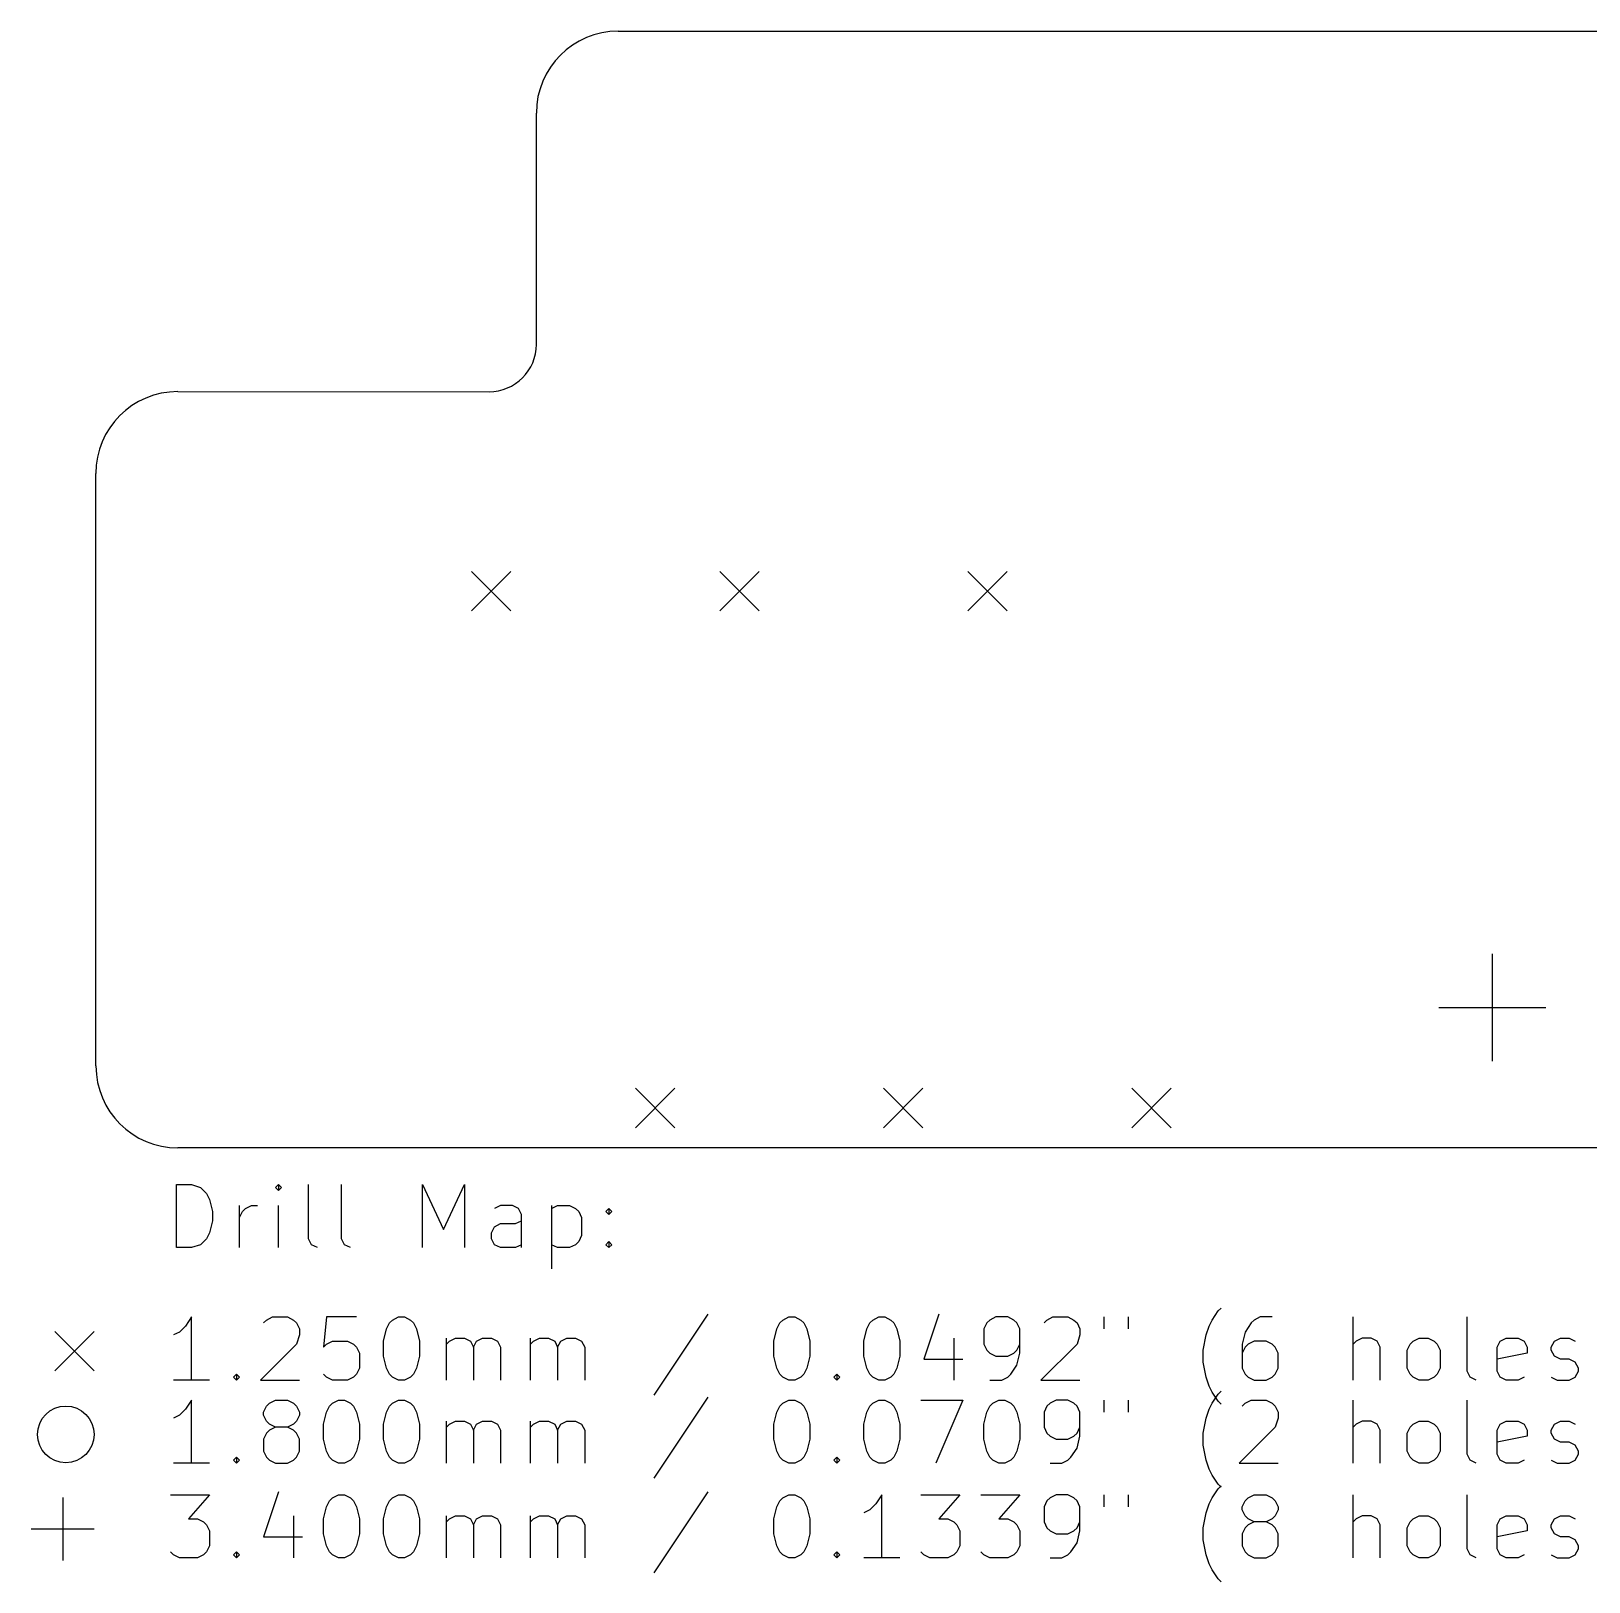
# Model space of a CAD drawing. Extents: x 2.36 to 6.39, y -5.5 to -1.85.
# Drawn here: x 2.36 to 4.305, y -5.503 to -3.566 of the extents above; entities that cross this region are included whole.
import ezdxf

# ---------------------------------------------------------------- set-up
doc = ezdxf.new("R2010")
doc.units = 0
doc.header["$MEASUREMENT"] = 0
doc.layers.add('BLACK', color=7, linetype='CONTINUOUS')

msp = doc.modelspace()

# ---------------------------------------------------------------- linework, layer by layer
at = {"layer": 'BLACK', "linetype": 'CONTINUOUS'}
for p, q in [((3.0933, -3.5657), (5.8217, -3.5657)), ((2.991, -3.957), (2.9909, -3.6681)), ((2.543, -4.016), (2.9319, -4.0161)), ((2.4409, -4.8583), (2.4406, -4.1184)), ((2.9099, -4.2405), (2.9591, -4.2897)), ((2.9591, -4.2405), (2.9099, -4.2897)), ((3.2199, -4.2405), (3.2691, -4.2897)), ((3.2691, -4.2405), (3.2199, -4.2897)), ((3.5299, -4.2405), (3.5791, -4.2897)), ((3.5791, -4.2405), (3.5299, -4.2897)), ((4.1849, -4.7182), (4.1849, -4.8521)), ((4.118, -4.7852), (4.2518, -4.7852)), ((3.1146, -4.8862), (3.1638, -4.9354)), ((3.1638, -4.8862), (3.1146, -4.9354)), ((3.4246, -4.8862), (3.4738, -4.9354)), ((3.4738, -4.8862), (3.4246, -4.9354)), ((3.7346, -4.8862), (3.7838, -4.9354)), ((3.7838, -4.8862), (3.7346, -4.9354)), ((6.2913, -4.9606), (2.5433, -4.9606)), ((2.5413, -5.0852), (2.5413, -5.0065)), ((2.5413, -5.0065), (2.5601, -5.0065)), ((2.5601, -5.0065), (2.5713, -5.0102)), ((2.5713, -5.0102), (2.5788, -5.0177)), ((2.5788, -5.0177), (2.5826, -5.0252)), ((2.6688, -5.0065), (2.6651, -5.0102)), ((2.6651, -5.0102), (2.6688, -5.014)), ((2.6726, -5.0102), (2.6688, -5.0065)), ((2.6688, -5.0065), (2.6688, -5.014)), ((2.6688, -5.014), (2.6726, -5.0102)), ((2.7063, -5.074), (2.7063, -5.0065)), ((2.7476, -5.074), (2.7476, -5.0065)), ((2.8488, -5.0852), (2.8488, -5.0065)), ((2.8488, -5.0065), (2.875, -5.0627)), ((2.875, -5.0627), (2.9013, -5.0065)), ((2.9013, -5.0065), (2.9013, -5.0852)), ((2.5826, -5.0252), (2.5863, -5.0402)), ((2.6201, -5.0852), (2.6201, -5.0327)), ((2.6238, -5.0402), (2.6276, -5.0365)), ((2.6276, -5.0365), (2.6351, -5.0327)), ((2.6351, -5.0327), (2.6426, -5.0327)), ((2.6688, -5.0852), (2.6688, -5.0327)), ((2.9463, -5.0327), (2.9388, -5.0365)), ((2.9613, -5.0327), (2.9463, -5.0327)), ((2.9688, -5.0365), (2.9613, -5.0327)), ((2.9725, -5.044), (2.9688, -5.0365)), ((3.01, -5.0327), (3.01, -5.1115)), ((3.01, -5.0365), (3.0175, -5.0327)), ((3.0175, -5.0327), (3.0325, -5.0327)), ((3.0325, -5.0327), (3.04, -5.0365)), ((3.04, -5.0365), (3.0438, -5.0402)), ((3.0775, -5.0402), (3.0813, -5.0365)), ((3.0813, -5.0365), (3.085, -5.0402)), ((3.0813, -5.0365), (3.0813, -5.044)), ((2.5863, -5.0515), (2.5826, -5.0665)), ((2.5863, -5.0402), (2.5863, -5.0515)), ((2.6201, -5.0477), (2.6238, -5.0402)), ((2.9388, -5.059), (2.9463, -5.0552)), ((2.9463, -5.0552), (2.965, -5.0552)), ((2.965, -5.0552), (2.9725, -5.0515)), ((2.9725, -5.0852), (2.9725, -5.044)), ((3.0438, -5.0402), (3.0475, -5.0477)), ((3.0475, -5.0477), (3.0475, -5.0702)), ((3.0813, -5.044), (3.0775, -5.0402)), ((3.085, -5.0402), (3.0813, -5.044)), ((2.5788, -5.074), (2.5713, -5.0815)), ((2.5826, -5.0665), (2.5788, -5.074)), ((2.7101, -5.0815), (2.7063, -5.074)), ((2.7513, -5.0815), (2.7476, -5.074)), ((2.935, -5.0665), (2.9388, -5.059)), ((2.935, -5.074), (2.935, -5.0665)), ((2.9388, -5.0815), (2.935, -5.074)), ((3.0438, -5.0777), (3.04, -5.0815)), ((3.0475, -5.0702), (3.0438, -5.0777)), ((3.0775, -5.0815), (3.0813, -5.0777)), ((3.0813, -5.0777), (3.085, -5.0815)), ((3.0813, -5.0777), (3.0813, -5.0852)), ((2.5601, -5.0852), (2.5413, -5.0852)), ((2.5713, -5.0815), (2.5601, -5.0852)), ((2.7176, -5.0852), (2.7101, -5.0815)), ((2.7588, -5.0852), (2.7513, -5.0815)), ((2.9463, -5.0852), (2.9388, -5.0815)), ((2.965, -5.0852), (2.9463, -5.0852)), ((2.9725, -5.0815), (2.965, -5.0852)), ((3.0175, -5.0852), (3.01, -5.0815)), ((3.0325, -5.0852), (3.0175, -5.0852)), ((3.04, -5.0815), (3.0325, -5.0852)), ((3.0813, -5.0852), (3.0775, -5.0815)), ((3.085, -5.0815), (3.0813, -5.0852)), ((2.5601, -5.1718), (2.5526, -5.1831)), ((2.5601, -5.2506), (2.5601, -5.1718)), ((2.6538, -5.1756), (2.6613, -5.1718)), ((2.6613, -5.1718), (2.6801, -5.1718)), ((2.6801, -5.1718), (2.6876, -5.1756)), ((2.7288, -5.1718), (2.7251, -5.2093)), ((2.7663, -5.1718), (2.7288, -5.1718)), ((2.8113, -5.1756), (2.8188, -5.1718)), ((2.8188, -5.1718), (2.8263, -5.1718)), ((2.8263, -5.1718), (2.8338, -5.1756)), ((3.205, -5.1681), (3.1375, -5.2693)), ((3.2987, -5.1756), (3.3062, -5.1718)), ((3.3062, -5.1718), (3.3137, -5.1718)), ((3.3137, -5.1718), (3.3212, -5.1756)), ((3.4112, -5.1756), (3.4187, -5.1718)), ((3.4187, -5.1718), (3.4262, -5.1718)), ((3.4262, -5.1718), (3.4337, -5.1756)), ((3.4937, -5.1681), (3.475, -5.2243)), ((3.565, -5.1718), (3.5575, -5.1756)), ((3.58, -5.1718), (3.565, -5.1718)), ((3.5875, -5.1756), (3.58, -5.1718)), ((3.6287, -5.1756), (3.6362, -5.1718)), ((3.6362, -5.1718), (3.6549, -5.1718)), ((3.6549, -5.1718), (3.6624, -5.1756)), ((3.6999, -5.1718), (3.6999, -5.1868)), ((3.7299, -5.1718), (3.7299, -5.1868)), ((3.8349, -5.1756), (3.8424, -5.1643)), ((3.8424, -5.1643), (3.8462, -5.1606)), ((3.8949, -5.1718), (3.8874, -5.1756)), ((3.9099, -5.1718), (3.8949, -5.1718)), ((4.0112, -5.2506), (4.0112, -5.1718)), ((4.1536, -5.2393), (4.1536, -5.1718)), ((2.3895, -5.19), (2.4387, -5.2392)), ((2.4387, -5.19), (2.3895, -5.2392)), ((2.5451, -5.1906), (2.5376, -5.1943)), ((2.5526, -5.1831), (2.5451, -5.1906)), ((2.6501, -5.1793), (2.6538, -5.1756)), ((2.6876, -5.1756), (2.6913, -5.1793)), ((2.6913, -5.1793), (2.6951, -5.1868)), ((2.6951, -5.1943), (2.6913, -5.2056)), ((2.6951, -5.1868), (2.6951, -5.1943)), ((2.8001, -5.2018), (2.8038, -5.1868)), ((2.8038, -5.1868), (2.8076, -5.1793)), ((2.8076, -5.1793), (2.8113, -5.1756)), ((2.8338, -5.1756), (2.8376, -5.1793)), ((2.8376, -5.1793), (2.8413, -5.1868)), ((2.8413, -5.1868), (2.845, -5.2018)), ((3.2875, -5.2018), (3.2912, -5.1868)), ((3.2912, -5.1868), (3.295, -5.1793)), ((3.295, -5.1793), (3.2987, -5.1756)), ((3.3212, -5.1756), (3.325, -5.1793)), ((3.325, -5.1793), (3.3287, -5.1868)), ((3.3287, -5.1868), (3.3325, -5.2018)), ((3.4, -5.2018), (3.4037, -5.1868)), ((3.4037, -5.1868), (3.4075, -5.1793)), ((3.4075, -5.1793), (3.4112, -5.1756)), ((3.4337, -5.1756), (3.4375, -5.1793)), ((3.4375, -5.1793), (3.4412, -5.1868)), ((3.4412, -5.1868), (3.445, -5.2018)), ((3.5537, -5.1793), (3.55, -5.1868)), ((3.55, -5.1868), (3.55, -5.2056)), ((3.5575, -5.1756), (3.5537, -5.1793)), ((3.5912, -5.1793), (3.5875, -5.1756)), ((3.595, -5.1868), (3.5912, -5.1793)), ((3.595, -5.2168), (3.595, -5.1868)), ((3.625, -5.1793), (3.6287, -5.1756)), ((3.6624, -5.1756), (3.6662, -5.1793)), ((3.6662, -5.1793), (3.6699, -5.1868)), ((3.6699, -5.1943), (3.6662, -5.2056)), ((3.6699, -5.1868), (3.6699, -5.1943)), ((3.8237, -5.2131), (3.8274, -5.1943)), ((3.8274, -5.1943), (3.8312, -5.1831)), ((3.8312, -5.1831), (3.8349, -5.1756)), ((3.8762, -5.1906), (3.8724, -5.2056)), ((3.8837, -5.1793), (3.8762, -5.1906)), ((3.8874, -5.1756), (3.8837, -5.1793)), ((2.6913, -5.2056), (2.6463, -5.2506)), ((2.7251, -5.2093), (2.7288, -5.2056)), ((2.7288, -5.2056), (2.7363, -5.2018)), ((2.7363, -5.2018), (2.7551, -5.2018)), ((2.7551, -5.2018), (2.7626, -5.2056)), ((2.7626, -5.2056), (2.7663, -5.2093)), ((2.7663, -5.2093), (2.7701, -5.2168)), ((2.8001, -5.2206), (2.8001, -5.2018)), ((2.845, -5.2018), (2.845, -5.2206)), ((2.8788, -5.2506), (2.8788, -5.1981)), ((2.8788, -5.2056), (2.8825, -5.2018)), ((2.8825, -5.2018), (2.89, -5.1981)), ((2.89, -5.1981), (2.9013, -5.1981)), ((2.9013, -5.1981), (2.9088, -5.2018)), ((2.9088, -5.2018), (2.9125, -5.2093)), ((2.9125, -5.2093), (2.9163, -5.2018)), ((2.9125, -5.2093), (2.9125, -5.2506)), ((2.9163, -5.2018), (2.9238, -5.1981)), ((2.9238, -5.1981), (2.935, -5.1981)), ((2.935, -5.1981), (2.9425, -5.2018)), ((2.9425, -5.2018), (2.9463, -5.2093)), ((2.9463, -5.2093), (2.9463, -5.2506)), ((2.9838, -5.2506), (2.9838, -5.1981)), ((2.9838, -5.2056), (2.9875, -5.2018)), ((2.9875, -5.2018), (2.995, -5.1981)), ((2.995, -5.1981), (3.0063, -5.1981)), ((3.0063, -5.1981), (3.0138, -5.2018)), ((3.0138, -5.2018), (3.0175, -5.2093)), ((3.0175, -5.2093), (3.0213, -5.2018)), ((3.0175, -5.2093), (3.0175, -5.2506)), ((3.0213, -5.2018), (3.0288, -5.1981)), ((3.0288, -5.1981), (3.04, -5.1981)), ((3.04, -5.1981), (3.0475, -5.2018)), ((3.0475, -5.2018), (3.0513, -5.2093)), ((3.0513, -5.2093), (3.0513, -5.2506)), ((3.2875, -5.2206), (3.2875, -5.2018)), ((3.3325, -5.2018), (3.3325, -5.2206)), ((3.4, -5.2206), (3.4, -5.2018)), ((3.445, -5.2018), (3.445, -5.2206)), ((3.5125, -5.1981), (3.5125, -5.2506)), ((3.55, -5.2056), (3.5537, -5.2131)), ((3.5537, -5.2131), (3.5575, -5.2168)), ((3.5875, -5.2168), (3.5912, -5.2131)), ((3.5912, -5.2131), (3.595, -5.2056)), ((3.6662, -5.2056), (3.6212, -5.2506)), ((3.8237, -5.2281), (3.8237, -5.2131)), ((3.8724, -5.2056), (3.8724, -5.2356)), ((3.8762, -5.2093), (3.8724, -5.2168)), ((3.8799, -5.2056), (3.8762, -5.2093)), ((3.8874, -5.2018), (3.8799, -5.2056)), ((3.9024, -5.2018), (3.8874, -5.2018)), ((3.9099, -5.2056), (3.9024, -5.2018)), ((3.9137, -5.2093), (3.9099, -5.2056)), ((3.9174, -5.2168), (3.9137, -5.2093)), ((4.0149, -5.2018), (4.0112, -5.2056)), ((4.0224, -5.1981), (4.0149, -5.2018)), ((4.0337, -5.1981), (4.0224, -5.1981)), ((4.0412, -5.2018), (4.0337, -5.1981)), ((4.0449, -5.2093), (4.0412, -5.2018)), ((4.0449, -5.2506), (4.0449, -5.2093)), ((4.0786, -5.2131), (4.0824, -5.2056)), ((4.0786, -5.2356), (4.0786, -5.2131)), ((4.0824, -5.2056), (4.0861, -5.2018)), ((4.0861, -5.2018), (4.0936, -5.1981)), ((4.0936, -5.1981), (4.1049, -5.1981)), ((4.1049, -5.1981), (4.1124, -5.2018)), ((4.1124, -5.2018), (4.1161, -5.2056)), ((4.1161, -5.2056), (4.1199, -5.2131)), ((4.1199, -5.2131), (4.1199, -5.2356)), ((4.1911, -5.2093), (4.1949, -5.2018)), ((4.1911, -5.2393), (4.1911, -5.2093)), ((4.1949, -5.2018), (4.2024, -5.1981)), ((4.2024, -5.1981), (4.2174, -5.1981)), ((4.2174, -5.1981), (4.2249, -5.2018)), ((4.2249, -5.2018), (4.2286, -5.2093)), ((4.2286, -5.2093), (4.2286, -5.2168)), ((4.2586, -5.2093), (4.2624, -5.2018)), ((4.2586, -5.2131), (4.2586, -5.2093)), ((4.2624, -5.2206), (4.2586, -5.2131)), ((4.2624, -5.2018), (4.2699, -5.1981)), ((4.2699, -5.1981), (4.2811, -5.1981)), ((4.2811, -5.1981), (4.2886, -5.2018)), ((2.7701, -5.2168), (2.7701, -5.2356)), ((2.8038, -5.2356), (2.8001, -5.2206)), ((2.845, -5.2206), (2.8413, -5.2356)), ((3.2912, -5.2356), (3.2875, -5.2206)), ((3.3325, -5.2206), (3.3287, -5.2356)), ((3.4037, -5.2356), (3.4, -5.2206)), ((3.445, -5.2206), (3.4412, -5.2356)), ((3.475, -5.2243), (3.5237, -5.2243)), ((3.5575, -5.2168), (3.565, -5.2206)), ((3.565, -5.2206), (3.58, -5.2206)), ((3.58, -5.2206), (3.5875, -5.2168)), ((3.5837, -5.2431), (3.5912, -5.2318)), ((3.5912, -5.2318), (3.595, -5.2168)), ((3.8274, -5.2468), (3.8237, -5.2281)), ((3.9174, -5.2356), (3.9174, -5.2168)), ((4.2286, -5.2168), (4.1911, -5.2243)), ((4.2699, -5.2243), (4.2624, -5.2206)), ((4.2811, -5.2243), (4.2699, -5.2243)), ((4.2886, -5.2281), (4.2811, -5.2243)), ((4.2924, -5.2356), (4.2886, -5.2281)), ((2.5826, -5.2506), (2.5376, -5.2506)), ((2.6126, -5.2468), (2.6163, -5.2431)), ((2.6163, -5.2506), (2.6126, -5.2468)), ((2.6163, -5.2431), (2.6201, -5.2468)), ((2.6163, -5.2431), (2.6163, -5.2506)), ((2.6201, -5.2468), (2.6163, -5.2506)), ((2.6463, -5.2506), (2.6951, -5.2506)), ((2.7288, -5.2468), (2.7251, -5.2431)), ((2.7363, -5.2506), (2.7288, -5.2468)), ((2.7551, -5.2506), (2.7363, -5.2506)), ((2.7626, -5.2468), (2.7551, -5.2506)), ((2.7663, -5.2431), (2.7626, -5.2468)), ((2.7701, -5.2356), (2.7663, -5.2431)), ((2.8076, -5.2431), (2.8038, -5.2356)), ((2.8113, -5.2468), (2.8076, -5.2431)), ((2.8188, -5.2506), (2.8113, -5.2468)), ((2.8263, -5.2506), (2.8188, -5.2506)), ((2.8338, -5.2468), (2.8263, -5.2506)), ((2.8376, -5.2431), (2.8338, -5.2468)), ((2.8413, -5.2356), (2.8376, -5.2431)), ((3.295, -5.2431), (3.2912, -5.2356)), ((3.2987, -5.2468), (3.295, -5.2431)), ((3.3062, -5.2506), (3.2987, -5.2468)), ((3.3137, -5.2506), (3.3062, -5.2506)), ((3.3212, -5.2468), (3.3137, -5.2506)), ((3.325, -5.2431), (3.3212, -5.2468)), ((3.3287, -5.2356), (3.325, -5.2431)), ((3.3625, -5.2468), (3.3662, -5.2431)), ((3.3662, -5.2506), (3.3625, -5.2468)), ((3.3662, -5.2431), (3.37, -5.2468)), ((3.3662, -5.2431), (3.3662, -5.2506)), ((3.37, -5.2468), (3.3662, -5.2506)), ((3.4075, -5.2431), (3.4037, -5.2356)), ((3.4112, -5.2468), (3.4075, -5.2431)), ((3.4187, -5.2506), (3.4112, -5.2468)), ((3.4262, -5.2506), (3.4187, -5.2506)), ((3.4337, -5.2468), (3.4262, -5.2506)), ((3.4375, -5.2431), (3.4337, -5.2468)), ((3.4412, -5.2356), (3.4375, -5.2431)), ((3.5575, -5.2506), (3.5725, -5.2506)), ((3.5725, -5.2506), (3.58, -5.2468)), ((3.58, -5.2468), (3.5837, -5.2431)), ((3.6212, -5.2506), (3.6699, -5.2506)), ((3.8312, -5.2581), (3.8274, -5.2468)), ((3.8724, -5.2356), (3.8762, -5.2431)), ((3.8762, -5.2431), (3.8799, -5.2468)), ((3.8799, -5.2468), (3.8874, -5.2506)), ((3.8874, -5.2506), (3.9024, -5.2506)), ((3.9024, -5.2506), (3.9099, -5.2468)), ((3.9099, -5.2468), (3.9137, -5.2431)), ((3.9137, -5.2431), (3.9174, -5.2356)), ((4.0824, -5.2431), (4.0786, -5.2356)), ((4.0861, -5.2468), (4.0824, -5.2431)), ((4.0936, -5.2506), (4.0861, -5.2468)), ((4.1049, -5.2506), (4.0936, -5.2506)), ((4.1124, -5.2468), (4.1049, -5.2506)), ((4.1161, -5.2431), (4.1124, -5.2468)), ((4.1199, -5.2356), (4.1161, -5.2431)), ((4.1574, -5.2468), (4.1536, -5.2393)), ((4.1649, -5.2506), (4.1574, -5.2468)), ((4.1949, -5.2468), (4.1911, -5.2393)), ((4.2024, -5.2506), (4.1949, -5.2468)), ((4.2174, -5.2506), (4.2024, -5.2506)), ((4.2249, -5.2468), (4.2174, -5.2506)), ((4.2586, -5.2468), (4.2661, -5.2506)), ((4.2661, -5.2506), (4.2811, -5.2506)), ((4.2811, -5.2506), (4.2886, -5.2468)), ((4.2886, -5.2468), (4.2924, -5.2393)), ((4.2924, -5.2393), (4.2924, -5.2356)), ((3.205, -5.272), (3.1375, -5.3733)), ((3.8349, -5.2656), (3.8312, -5.2581)), ((3.8424, -5.2768), (3.8349, -5.2656)), ((3.8349, -5.2795), (3.8424, -5.2683)), ((3.8424, -5.2683), (3.8462, -5.2645)), ((2.5526, -5.287), (2.5451, -5.2945)), ((2.5601, -5.2758), (2.5526, -5.287)), ((2.5601, -5.3545), (2.5601, -5.2758)), ((2.6501, -5.2908), (2.6538, -5.2833)), ((2.6501, -5.2945), (2.6501, -5.2908)), ((2.6538, -5.2833), (2.6576, -5.2795)), ((2.6576, -5.2795), (2.6651, -5.2758)), ((2.6651, -5.2758), (2.6801, -5.2758)), ((2.6801, -5.2758), (2.6876, -5.2795)), ((2.6876, -5.2795), (2.6913, -5.2833)), ((2.6913, -5.2833), (2.6951, -5.2908)), ((2.6951, -5.2908), (2.6951, -5.2945)), ((2.7251, -5.3058), (2.7288, -5.2908)), ((2.7288, -5.2908), (2.7326, -5.2833)), ((2.7326, -5.2833), (2.7363, -5.2795)), ((2.7363, -5.2795), (2.7438, -5.2758)), ((2.7438, -5.2758), (2.7513, -5.2758)), ((2.7513, -5.2758), (2.7588, -5.2795)), ((2.7588, -5.2795), (2.7626, -5.2833)), ((2.7626, -5.2833), (2.7663, -5.2908)), ((2.7663, -5.2908), (2.7701, -5.3058)), ((2.8001, -5.3058), (2.8038, -5.2908)), ((2.8038, -5.2908), (2.8076, -5.2833)), ((2.8076, -5.2833), (2.8113, -5.2795)), ((2.8113, -5.2795), (2.8188, -5.2758)), ((2.8188, -5.2758), (2.8263, -5.2758)), ((2.8263, -5.2758), (2.8338, -5.2795)), ((2.8338, -5.2795), (2.8376, -5.2833)), ((2.8376, -5.2833), (2.8413, -5.2908)), ((2.8413, -5.2908), (2.845, -5.3058)), ((3.2875, -5.3058), (3.2912, -5.2908)), ((3.2912, -5.2908), (3.295, -5.2833)), ((3.295, -5.2833), (3.2987, -5.2795)), ((3.2987, -5.2795), (3.3062, -5.2758)), ((3.3062, -5.2758), (3.3137, -5.2758)), ((3.3137, -5.2758), (3.3212, -5.2795)), ((3.3212, -5.2795), (3.325, -5.2833)), ((3.325, -5.2833), (3.3287, -5.2908)), ((3.3287, -5.2908), (3.3325, -5.3058)), ((3.4, -5.3058), (3.4037, -5.2908)), ((3.4037, -5.2908), (3.4075, -5.2833)), ((3.4075, -5.2833), (3.4112, -5.2795)), ((3.4112, -5.2795), (3.4187, -5.2758)), ((3.4187, -5.2758), (3.4262, -5.2758)), ((3.4262, -5.2758), (3.4337, -5.2795)), ((3.4337, -5.2795), (3.4375, -5.2833)), ((3.4375, -5.2833), (3.4412, -5.2908)), ((3.4412, -5.2908), (3.445, -5.3058)), ((3.4712, -5.2758), (3.5237, -5.2758)), ((3.5237, -5.2758), (3.49, -5.3545)), ((3.55, -5.3058), (3.5537, -5.2908)), ((3.5537, -5.2908), (3.5575, -5.2833)), ((3.5575, -5.2833), (3.5612, -5.2795)), ((3.5612, -5.2795), (3.5687, -5.2758)), ((3.5687, -5.2758), (3.5762, -5.2758)), ((3.5762, -5.2758), (3.5837, -5.2795)), ((3.5837, -5.2795), (3.5875, -5.2833)), ((3.5875, -5.2833), (3.5912, -5.2908)), ((3.5912, -5.2908), (3.595, -5.3058)), ((3.6287, -5.2833), (3.625, -5.2908)), ((3.625, -5.2908), (3.625, -5.3095)), ((3.6325, -5.2795), (3.6287, -5.2833)), ((3.64, -5.2758), (3.6325, -5.2795)), ((3.6549, -5.2758), (3.64, -5.2758)), ((3.6624, -5.2795), (3.6549, -5.2758)), ((3.6662, -5.2833), (3.6624, -5.2795)), ((3.6699, -5.2908), (3.6662, -5.2833)), ((3.6699, -5.3208), (3.6699, -5.2908)), ((3.6999, -5.2758), (3.6999, -5.2908)), ((3.7299, -5.2758), (3.7299, -5.2908)), ((3.8274, -5.2983), (3.8312, -5.287)), ((3.8312, -5.287), (3.8349, -5.2795)), ((3.8462, -5.2806), (3.8424, -5.2768)), ((3.8724, -5.2833), (3.8762, -5.2795)), ((3.8762, -5.2795), (3.8837, -5.2758)), ((3.8837, -5.2758), (3.9024, -5.2758)), ((3.9024, -5.2758), (3.9099, -5.2795)), ((3.9099, -5.2795), (3.9137, -5.2833)), ((3.9137, -5.2833), (3.9174, -5.2908)), ((3.9174, -5.2908), (3.9174, -5.2983)), ((4.0112, -5.3545), (4.0112, -5.2758)), ((4.1536, -5.3433), (4.1536, -5.2758)), ((2.5451, -5.2945), (2.5376, -5.2983)), ((2.6538, -5.302), (2.6501, -5.2945)), ((2.6576, -5.3058), (2.6538, -5.302)), ((2.6651, -5.3095), (2.6576, -5.3058)), ((2.6651, -5.3095), (2.6576, -5.3133)), ((2.6801, -5.3095), (2.6651, -5.3095)), ((2.6876, -5.3058), (2.6801, -5.3095)), ((2.6876, -5.3133), (2.6801, -5.3095)), ((2.6913, -5.302), (2.6876, -5.3058)), ((2.6951, -5.2945), (2.6913, -5.302)), ((2.7251, -5.3245), (2.7251, -5.3058)), ((2.7701, -5.3058), (2.7701, -5.3245)), ((2.8001, -5.3245), (2.8001, -5.3058)), ((2.845, -5.3058), (2.845, -5.3245)), ((2.8788, -5.3545), (2.8788, -5.302)), ((2.8788, -5.3095), (2.8825, -5.3058)), ((2.8825, -5.3058), (2.89, -5.302)), ((2.89, -5.302), (2.9013, -5.302)), ((2.9013, -5.302), (2.9088, -5.3058)), ((2.9088, -5.3058), (2.9125, -5.3133)), ((2.9125, -5.3133), (2.9163, -5.3058)), ((2.9163, -5.3058), (2.9238, -5.302)), ((2.9238, -5.302), (2.935, -5.302)), ((2.935, -5.302), (2.9425, -5.3058)), ((2.9425, -5.3058), (2.9463, -5.3133)), ((2.9838, -5.3545), (2.9838, -5.302)), ((2.9838, -5.3095), (2.9875, -5.3058)), ((2.9875, -5.3058), (2.995, -5.302)), ((2.995, -5.302), (3.0063, -5.302)), ((3.0063, -5.302), (3.0138, -5.3058)), ((3.0138, -5.3058), (3.0175, -5.3133)), ((3.0175, -5.3133), (3.0213, -5.3058)), ((3.0213, -5.3058), (3.0288, -5.302)), ((3.0288, -5.302), (3.04, -5.302)), ((3.04, -5.302), (3.0475, -5.3058)), ((3.0475, -5.3058), (3.0513, -5.3133)), ((3.2875, -5.3245), (3.2875, -5.3058)), ((3.3325, -5.3058), (3.3325, -5.3245)), ((3.4, -5.3245), (3.4, -5.3058)), ((3.445, -5.3058), (3.445, -5.3245)), ((3.55, -5.3245), (3.55, -5.3058)), ((3.595, -5.3058), (3.595, -5.3245)), ((3.625, -5.3095), (3.6287, -5.317)), ((3.6662, -5.317), (3.6699, -5.3095)), ((3.8237, -5.317), (3.8274, -5.2983)), ((3.9137, -5.3095), (3.8687, -5.3545)), ((3.9174, -5.2983), (3.9137, -5.3095)), ((4.0149, -5.3058), (4.0112, -5.3095)), ((4.0224, -5.302), (4.0149, -5.3058)), ((4.0337, -5.302), (4.0224, -5.302)), ((4.0412, -5.3058), (4.0337, -5.302)), ((4.0449, -5.3133), (4.0412, -5.3058)), ((4.0786, -5.317), (4.0824, -5.3095)), ((4.0824, -5.3095), (4.0861, -5.3058)), ((4.0861, -5.3058), (4.0936, -5.302)), ((4.0936, -5.302), (4.1049, -5.302)), ((4.1049, -5.302), (4.1124, -5.3058)), ((4.1124, -5.3058), (4.1161, -5.3095)), ((4.1161, -5.3095), (4.1199, -5.317)), ((4.1911, -5.3133), (4.1949, -5.3058)), ((4.1949, -5.3058), (4.2024, -5.302)), ((4.2024, -5.302), (4.2174, -5.302)), ((4.2174, -5.302), (4.2249, -5.3058)), ((4.2249, -5.3058), (4.2286, -5.3133)), ((4.2586, -5.3133), (4.2624, -5.3058)), ((4.2624, -5.3058), (4.2699, -5.302)), ((4.2699, -5.302), (4.2811, -5.302)), ((4.2811, -5.302), (4.2886, -5.3058)), ((2.6538, -5.317), (2.6501, -5.3245)), ((2.6501, -5.3245), (2.6501, -5.3395)), ((2.6576, -5.3133), (2.6538, -5.317)), ((2.6913, -5.317), (2.6876, -5.3133)), ((2.6951, -5.3245), (2.6913, -5.317)), ((2.6951, -5.3395), (2.6951, -5.3245)), ((2.7288, -5.3395), (2.7251, -5.3245)), ((2.7701, -5.3245), (2.7663, -5.3395)), ((2.8038, -5.3395), (2.8001, -5.3245)), ((2.845, -5.3245), (2.8413, -5.3395)), ((2.9125, -5.3133), (2.9125, -5.3545)), ((2.9463, -5.3133), (2.9463, -5.3545)), ((3.0175, -5.3133), (3.0175, -5.3545)), ((3.0513, -5.3133), (3.0513, -5.3545)), ((3.2912, -5.3395), (3.2875, -5.3245)), ((3.3325, -5.3245), (3.3287, -5.3395)), ((3.4037, -5.3395), (3.4, -5.3245)), ((3.445, -5.3245), (3.4412, -5.3395)), ((3.5537, -5.3395), (3.55, -5.3245)), ((3.595, -5.3245), (3.5912, -5.3395)), ((3.6287, -5.317), (3.6325, -5.3208)), ((3.6325, -5.3208), (3.64, -5.3245)), ((3.64, -5.3245), (3.6549, -5.3245)), ((3.6549, -5.3245), (3.6624, -5.3208)), ((3.6624, -5.3208), (3.6662, -5.317)), ((3.6662, -5.3358), (3.6699, -5.3208)), ((3.8237, -5.332), (3.8237, -5.317)), ((4.0449, -5.3545), (4.0449, -5.3133)), ((4.0786, -5.3395), (4.0786, -5.317)), ((4.1199, -5.317), (4.1199, -5.3395)), ((4.1911, -5.3433), (4.1911, -5.3133)), ((4.2286, -5.3208), (4.1911, -5.3283)), ((4.2286, -5.3133), (4.2286, -5.3208)), ((4.2586, -5.317), (4.2586, -5.3133)), ((4.2624, -5.3245), (4.2586, -5.317)), ((4.2699, -5.3283), (4.2624, -5.3245)), ((4.2811, -5.3283), (4.2699, -5.3283)), ((4.2886, -5.332), (4.2811, -5.3283)), ((2.6126, -5.3508), (2.6163, -5.347)), ((2.6163, -5.347), (2.6201, -5.3508)), ((2.6163, -5.347), (2.6163, -5.3545)), ((2.6501, -5.3395), (2.6538, -5.347)), ((2.6538, -5.347), (2.6576, -5.3508)), ((2.6876, -5.3508), (2.6913, -5.347)), ((2.6913, -5.347), (2.6951, -5.3395)), ((2.7326, -5.347), (2.7288, -5.3395)), ((2.7363, -5.3508), (2.7326, -5.347)), ((2.7626, -5.347), (2.7588, -5.3508)), ((2.7663, -5.3395), (2.7626, -5.347)), ((2.8076, -5.347), (2.8038, -5.3395)), ((2.8113, -5.3508), (2.8076, -5.347)), ((2.8376, -5.347), (2.8338, -5.3508)), ((2.8413, -5.3395), (2.8376, -5.347)), ((3.295, -5.347), (3.2912, -5.3395)), ((3.2987, -5.3508), (3.295, -5.347)), ((3.325, -5.347), (3.3212, -5.3508)), ((3.3287, -5.3395), (3.325, -5.347)), ((3.3625, -5.3508), (3.3662, -5.347)), ((3.3662, -5.347), (3.37, -5.3508)), ((3.3662, -5.347), (3.3662, -5.3545)), ((3.4075, -5.347), (3.4037, -5.3395)), ((3.4112, -5.3508), (3.4075, -5.347)), ((3.4375, -5.347), (3.4337, -5.3508)), ((3.4412, -5.3395), (3.4375, -5.347)), ((3.5575, -5.347), (3.5537, -5.3395)), ((3.5612, -5.3508), (3.5575, -5.347)), ((3.5875, -5.347), (3.5837, -5.3508)), ((3.5912, -5.3395), (3.5875, -5.347)), ((3.6549, -5.3508), (3.6587, -5.347)), ((3.6587, -5.347), (3.6662, -5.3358)), ((3.8274, -5.3508), (3.8237, -5.332)), ((4.0824, -5.347), (4.0786, -5.3395)), ((4.0861, -5.3508), (4.0824, -5.347)), ((4.1161, -5.347), (4.1124, -5.3508)), ((4.1199, -5.3395), (4.1161, -5.347)), ((4.1574, -5.3508), (4.1536, -5.3433)), ((4.1949, -5.3508), (4.1911, -5.3433)), ((4.2924, -5.3395), (4.2886, -5.332)), ((4.2886, -5.3508), (4.2924, -5.3433)), ((4.2924, -5.3433), (4.2924, -5.3395)), ((2.5826, -5.3545), (2.5376, -5.3545)), ((2.6163, -5.3545), (2.6126, -5.3508)), ((2.6201, -5.3508), (2.6163, -5.3545)), ((2.6576, -5.3508), (2.6651, -5.3545)), ((2.6651, -5.3545), (2.6801, -5.3545)), ((2.6801, -5.3545), (2.6876, -5.3508)), ((2.7438, -5.3545), (2.7363, -5.3508)), ((2.7513, -5.3545), (2.7438, -5.3545)), ((2.7588, -5.3508), (2.7513, -5.3545)), ((2.8188, -5.3545), (2.8113, -5.3508)), ((2.8263, -5.3545), (2.8188, -5.3545)), ((2.8338, -5.3508), (2.8263, -5.3545)), ((3.3062, -5.3545), (3.2987, -5.3508)), ((3.3137, -5.3545), (3.3062, -5.3545)), ((3.3212, -5.3508), (3.3137, -5.3545)), ((3.3662, -5.3545), (3.3625, -5.3508)), ((3.37, -5.3508), (3.3662, -5.3545)), ((3.4187, -5.3545), (3.4112, -5.3508)), ((3.4262, -5.3545), (3.4187, -5.3545)), ((3.4337, -5.3508), (3.4262, -5.3545)), ((3.5687, -5.3545), (3.5612, -5.3508)), ((3.5762, -5.3545), (3.5687, -5.3545)), ((3.5837, -5.3508), (3.5762, -5.3545)), ((3.6325, -5.3545), (3.6474, -5.3545)), ((3.6474, -5.3545), (3.6549, -5.3508)), ((3.8312, -5.362), (3.8274, -5.3508)), ((3.8349, -5.3695), (3.8312, -5.362)), ((3.8424, -5.3808), (3.8349, -5.3695)), ((3.8687, -5.3545), (3.9174, -5.3545)), ((4.0936, -5.3545), (4.0861, -5.3508)), ((4.1049, -5.3545), (4.0936, -5.3545)), ((4.1124, -5.3508), (4.1049, -5.3545)), ((4.1649, -5.3545), (4.1574, -5.3508)), ((4.2024, -5.3545), (4.1949, -5.3508)), ((4.2174, -5.3545), (4.2024, -5.3545)), ((4.2249, -5.3508), (4.2174, -5.3545)), ((4.2586, -5.3508), (4.2661, -5.3545)), ((4.2661, -5.3545), (4.2811, -5.3545)), ((4.2811, -5.3545), (4.2886, -5.3508)), ((3.8349, -5.3976), (3.8424, -5.3864)), ((3.8462, -5.3845), (3.8424, -5.3808)), ((3.8424, -5.3864), (3.8462, -5.3826)), ((2.3993, -5.3972), (2.3993, -5.476)), ((2.5338, -5.3939), (2.5826, -5.3939)), ((2.5826, -5.3939), (2.5563, -5.4239)), ((2.6688, -5.3901), (2.6501, -5.4464)), ((2.7288, -5.4089), (2.7326, -5.4014)), ((2.7326, -5.4014), (2.7363, -5.3976)), ((2.7363, -5.3976), (2.7438, -5.3939)), ((2.7438, -5.3939), (2.7513, -5.3939)), ((2.7513, -5.3939), (2.7588, -5.3976)), ((2.7588, -5.3976), (2.7626, -5.4014)), ((2.7626, -5.4014), (2.7663, -5.4089)), ((2.8038, -5.4089), (2.8076, -5.4014)), ((2.8076, -5.4014), (2.8113, -5.3976)), ((2.8113, -5.3976), (2.8188, -5.3939)), ((2.8188, -5.3939), (2.8263, -5.3939)), ((2.8263, -5.3939), (2.8338, -5.3976)), ((2.8338, -5.3976), (2.8376, -5.4014)), ((2.8376, -5.4014), (2.8413, -5.4089)), ((3.205, -5.3901), (3.1375, -5.4914)), ((3.2912, -5.4089), (3.295, -5.4014)), ((3.295, -5.4014), (3.2987, -5.3976)), ((3.2987, -5.3976), (3.3062, -5.3939)), ((3.3062, -5.3939), (3.3137, -5.3939)), ((3.3137, -5.3939), (3.3212, -5.3976)), ((3.3212, -5.3976), (3.325, -5.4014)), ((3.325, -5.4014), (3.3287, -5.4089)), ((3.415, -5.4051), (3.4075, -5.4126)), ((3.4225, -5.3939), (3.415, -5.4051)), ((3.4225, -5.4726), (3.4225, -5.3939)), ((3.4712, -5.3939), (3.52, -5.3939)), ((3.52, -5.3939), (3.4937, -5.4239)), ((3.5462, -5.3939), (3.595, -5.3939)), ((3.595, -5.3939), (3.5687, -5.4239)), ((3.6287, -5.4014), (3.625, -5.4089)), ((3.6325, -5.3976), (3.6287, -5.4014)), ((3.64, -5.3939), (3.6325, -5.3976)), ((3.6549, -5.3939), (3.64, -5.3939)), ((3.6624, -5.3976), (3.6549, -5.3939)), ((3.6662, -5.4014), (3.6624, -5.3976)), ((3.6699, -5.4089), (3.6662, -5.4014)), ((3.6999, -5.3939), (3.6999, -5.4089)), ((3.7299, -5.3939), (3.7299, -5.4089)), ((3.8274, -5.4164), (3.8312, -5.4051)), ((3.8312, -5.4051), (3.8349, -5.3976)), ((3.8724, -5.4089), (3.8762, -5.4014)), ((3.8762, -5.4014), (3.8799, -5.3976)), ((3.8799, -5.3976), (3.8874, -5.3939)), ((3.8874, -5.3939), (3.9024, -5.3939)), ((3.9024, -5.3939), (3.9099, -5.3976)), ((3.9099, -5.3976), (3.9137, -5.4014)), ((3.9137, -5.4014), (3.9174, -5.4089)), ((4.0112, -5.4726), (4.0112, -5.3939)), ((4.1536, -5.4614), (4.1536, -5.3939)), ((2.5563, -5.4239), (2.5676, -5.4239)), ((2.5676, -5.4239), (2.5751, -5.4276)), ((2.5751, -5.4276), (2.5788, -5.4314)), ((2.6876, -5.4201), (2.6876, -5.4726)), ((2.7251, -5.4239), (2.7288, -5.4089)), ((2.7251, -5.4426), (2.7251, -5.4239)), ((2.7663, -5.4089), (2.7701, -5.4239)), ((2.7701, -5.4239), (2.7701, -5.4426)), ((2.8001, -5.4239), (2.8038, -5.4089)), ((2.8001, -5.4426), (2.8001, -5.4239)), ((2.8413, -5.4089), (2.845, -5.4239)), ((2.845, -5.4239), (2.845, -5.4426)), ((2.8788, -5.4726), (2.8788, -5.4201)), ((2.8788, -5.4276), (2.8825, -5.4239)), ((2.8825, -5.4239), (2.89, -5.4201)), ((2.89, -5.4201), (2.9013, -5.4201)), ((2.9013, -5.4201), (2.9088, -5.4239)), ((2.9088, -5.4239), (2.9125, -5.4314)), ((2.9125, -5.4314), (2.9163, -5.4239)), ((2.9163, -5.4239), (2.9238, -5.4201)), ((2.9238, -5.4201), (2.935, -5.4201)), ((2.935, -5.4201), (2.9425, -5.4239)), ((2.9425, -5.4239), (2.9463, -5.4314)), ((2.9838, -5.4726), (2.9838, -5.4201)), ((2.9838, -5.4276), (2.9875, -5.4239)), ((2.9875, -5.4239), (2.995, -5.4201)), ((2.995, -5.4201), (3.0063, -5.4201)), ((3.0063, -5.4201), (3.0138, -5.4239)), ((3.0138, -5.4239), (3.0175, -5.4314)), ((3.0175, -5.4314), (3.0213, -5.4239)), ((3.0213, -5.4239), (3.0288, -5.4201)), ((3.0288, -5.4201), (3.04, -5.4201)), ((3.04, -5.4201), (3.0475, -5.4239)), ((3.0475, -5.4239), (3.0513, -5.4314)), ((3.2875, -5.4239), (3.2912, -5.4089)), ((3.2875, -5.4426), (3.2875, -5.4239)), ((3.3287, -5.4089), (3.3325, -5.4239)), ((3.3325, -5.4239), (3.3325, -5.4426)), ((3.4075, -5.4126), (3.4, -5.4164)), ((3.4937, -5.4239), (3.505, -5.4239)), ((3.505, -5.4239), (3.5125, -5.4276)), ((3.5125, -5.4276), (3.5162, -5.4314)), ((3.5687, -5.4239), (3.58, -5.4239)), ((3.58, -5.4239), (3.5875, -5.4276)), ((3.5875, -5.4276), (3.5912, -5.4314)), ((3.625, -5.4089), (3.625, -5.4276)), ((3.625, -5.4276), (3.6287, -5.4351)), ((3.6662, -5.4351), (3.6699, -5.4276)), ((3.6699, -5.4389), (3.6699, -5.4089)), ((3.8237, -5.4351), (3.8274, -5.4164)), ((3.8724, -5.4126), (3.8724, -5.4089)), ((3.8762, -5.4201), (3.8724, -5.4126)), ((3.8799, -5.4239), (3.8762, -5.4201)), ((3.8874, -5.4276), (3.8799, -5.4239)), ((3.8874, -5.4276), (3.8799, -5.4314)), ((3.9024, -5.4276), (3.8874, -5.4276)), ((3.9099, -5.4239), (3.9024, -5.4276)), ((3.9099, -5.4314), (3.9024, -5.4276)), ((3.9137, -5.4201), (3.9099, -5.4239)), ((3.9174, -5.4126), (3.9137, -5.4201)), ((3.9174, -5.4089), (3.9174, -5.4126)), ((4.0149, -5.4239), (4.0112, -5.4276)), ((4.0224, -5.4201), (4.0149, -5.4239)), ((4.0337, -5.4201), (4.0224, -5.4201)), ((4.0412, -5.4239), (4.0337, -5.4201)), ((4.0449, -5.4314), (4.0412, -5.4239)), ((4.0786, -5.4351), (4.0824, -5.4276)), ((4.0824, -5.4276), (4.0861, -5.4239)), ((4.0861, -5.4239), (4.0936, -5.4201)), ((4.0936, -5.4201), (4.1049, -5.4201)), ((4.1049, -5.4201), (4.1124, -5.4239)), ((4.1124, -5.4239), (4.1161, -5.4276)), ((4.1161, -5.4276), (4.1199, -5.4351)), ((4.1911, -5.4314), (4.1949, -5.4239)), ((4.1949, -5.4239), (4.2024, -5.4201)), ((4.2024, -5.4201), (4.2174, -5.4201)), ((4.2174, -5.4201), (4.2249, -5.4239)), ((4.2249, -5.4239), (4.2286, -5.4314)), ((4.2586, -5.4314), (4.2624, -5.4239)), ((4.2624, -5.4239), (4.2699, -5.4201)), ((4.2699, -5.4201), (4.2811, -5.4201)), ((4.2811, -5.4201), (4.2886, -5.4239)), ((2.3599, -5.4366), (2.4387, -5.4366)), ((2.5788, -5.4314), (2.5826, -5.4389)), ((2.5826, -5.4389), (2.5826, -5.4576)), ((2.6501, -5.4464), (2.6988, -5.4464)), ((2.7288, -5.4576), (2.7251, -5.4426)), ((2.7701, -5.4426), (2.7663, -5.4576)), ((2.8038, -5.4576), (2.8001, -5.4426)), ((2.845, -5.4426), (2.8413, -5.4576)), ((2.9125, -5.4314), (2.9125, -5.4726)), ((2.9463, -5.4314), (2.9463, -5.4726)), ((3.0175, -5.4314), (3.0175, -5.4726)), ((3.0513, -5.4314), (3.0513, -5.4726)), ((3.2912, -5.4576), (3.2875, -5.4426)), ((3.3325, -5.4426), (3.3287, -5.4576)), ((3.5162, -5.4314), (3.52, -5.4389)), ((3.52, -5.4389), (3.52, -5.4576)), ((3.5912, -5.4314), (3.595, -5.4389)), ((3.595, -5.4389), (3.595, -5.4576)), ((3.6287, -5.4351), (3.6325, -5.4389)), ((3.6325, -5.4389), (3.64, -5.4426)), ((3.64, -5.4426), (3.6549, -5.4426)), ((3.6549, -5.4426), (3.6624, -5.4389)), ((3.6624, -5.4389), (3.6662, -5.4351)), ((3.6662, -5.4539), (3.6699, -5.4389)), ((3.8237, -5.4501), (3.8237, -5.4351)), ((3.8762, -5.4351), (3.8724, -5.4426)), ((3.8724, -5.4426), (3.8724, -5.4576)), ((3.8799, -5.4314), (3.8762, -5.4351)), ((3.9137, -5.4351), (3.9099, -5.4314)), ((3.9174, -5.4426), (3.9137, -5.4351)), ((3.9174, -5.4576), (3.9174, -5.4426)), ((4.0449, -5.4726), (4.0449, -5.4314)), ((4.0786, -5.4576), (4.0786, -5.4351)), ((4.1199, -5.4351), (4.1199, -5.4576)), ((4.1911, -5.4614), (4.1911, -5.4314)), ((4.2286, -5.4389), (4.1911, -5.4464)), ((4.2286, -5.4314), (4.2286, -5.4389)), ((4.2586, -5.4351), (4.2586, -5.4314)), ((4.2624, -5.4426), (4.2586, -5.4351)), ((4.2699, -5.4464), (4.2624, -5.4426)), ((4.2811, -5.4464), (4.2699, -5.4464)), ((4.2886, -5.4501), (4.2811, -5.4464)), ((2.5376, -5.4689), (2.5338, -5.4651)), ((2.5788, -5.4651), (2.5751, -5.4689)), ((2.5826, -5.4576), (2.5788, -5.4651)), ((2.6126, -5.4689), (2.6163, -5.4651)), ((2.6163, -5.4651), (2.6201, -5.4689)), ((2.6163, -5.4651), (2.6163, -5.4726)), ((2.7326, -5.4651), (2.7288, -5.4576)), ((2.7363, -5.4689), (2.7326, -5.4651)), ((2.7626, -5.4651), (2.7588, -5.4689)), ((2.7663, -5.4576), (2.7626, -5.4651)), ((2.8076, -5.4651), (2.8038, -5.4576)), ((2.8113, -5.4689), (2.8076, -5.4651)), ((2.8376, -5.4651), (2.8338, -5.4689)), ((2.8413, -5.4576), (2.8376, -5.4651)), ((3.295, -5.4651), (3.2912, -5.4576)), ((3.2987, -5.4689), (3.295, -5.4651)), ((3.325, -5.4651), (3.3212, -5.4689)), ((3.3287, -5.4576), (3.325, -5.4651)), ((3.3625, -5.4689), (3.3662, -5.4651)), ((3.3662, -5.4651), (3.37, -5.4689)), ((3.3662, -5.4651), (3.3662, -5.4726)), ((3.475, -5.4689), (3.4712, -5.4651)), ((3.5162, -5.4651), (3.5125, -5.4689)), ((3.52, -5.4576), (3.5162, -5.4651)), ((3.55, -5.4689), (3.5462, -5.4651)), ((3.5912, -5.4651), (3.5875, -5.4689)), ((3.595, -5.4576), (3.5912, -5.4651)), ((3.6549, -5.4689), (3.6587, -5.4651)), ((3.6587, -5.4651), (3.6662, -5.4539)), ((3.8274, -5.4689), (3.8237, -5.4501)), ((3.8724, -5.4576), (3.8762, -5.4651)), ((3.8762, -5.4651), (3.8799, -5.4689)), ((3.9099, -5.4689), (3.9137, -5.4651)), ((3.9137, -5.4651), (3.9174, -5.4576)), ((4.0824, -5.4651), (4.0786, -5.4576)), ((4.0861, -5.4689), (4.0824, -5.4651)), ((4.1161, -5.4651), (4.1124, -5.4689)), ((4.1199, -5.4576), (4.1161, -5.4651)), ((4.1574, -5.4689), (4.1536, -5.4614)), ((4.1949, -5.4689), (4.1911, -5.4614)), ((4.2924, -5.4576), (4.2886, -5.4501)), ((4.2886, -5.4689), (4.2924, -5.4614)), ((4.2924, -5.4614), (4.2924, -5.4576)), ((2.5451, -5.4726), (2.5376, -5.4689)), ((2.5676, -5.4726), (2.5451, -5.4726)), ((2.5751, -5.4689), (2.5676, -5.4726)), ((2.6163, -5.4726), (2.6126, -5.4689)), ((2.6201, -5.4689), (2.6163, -5.4726)), ((2.7438, -5.4726), (2.7363, -5.4689)), ((2.7513, -5.4726), (2.7438, -5.4726)), ((2.7588, -5.4689), (2.7513, -5.4726)), ((2.8188, -5.4726), (2.8113, -5.4689)), ((2.8263, -5.4726), (2.8188, -5.4726)), ((2.8338, -5.4689), (2.8263, -5.4726)), ((3.3062, -5.4726), (3.2987, -5.4689)), ((3.3137, -5.4726), (3.3062, -5.4726)), ((3.3212, -5.4689), (3.3137, -5.4726)), ((3.3662, -5.4726), (3.3625, -5.4689)), ((3.37, -5.4689), (3.3662, -5.4726)), ((3.445, -5.4726), (3.4, -5.4726)), ((3.4825, -5.4726), (3.475, -5.4689)), ((3.505, -5.4726), (3.4825, -5.4726)), ((3.5125, -5.4689), (3.505, -5.4726)), ((3.5575, -5.4726), (3.55, -5.4689)), ((3.58, -5.4726), (3.5575, -5.4726)), ((3.5875, -5.4689), (3.58, -5.4726)), ((3.6325, -5.4726), (3.6474, -5.4726)), ((3.6474, -5.4726), (3.6549, -5.4689)), ((3.8312, -5.4801), (3.8274, -5.4689)), ((3.8349, -5.4876), (3.8312, -5.4801)), ((3.8799, -5.4689), (3.8874, -5.4726)), ((3.8874, -5.4726), (3.9024, -5.4726)), ((3.9024, -5.4726), (3.9099, -5.4689)), ((4.0936, -5.4726), (4.0861, -5.4689)), ((4.1049, -5.4726), (4.0936, -5.4726)), ((4.1124, -5.4689), (4.1049, -5.4726)), ((4.1649, -5.4726), (4.1574, -5.4689)), ((4.2024, -5.4726), (4.1949, -5.4689)), ((4.2174, -5.4726), (4.2024, -5.4726)), ((4.2249, -5.4689), (4.2174, -5.4726)), ((4.2586, -5.4689), (4.2661, -5.4726)), ((4.2661, -5.4726), (4.2811, -5.4726)), ((4.2811, -5.4726), (4.2886, -5.4689)), ((3.8424, -5.4989), (3.8349, -5.4876)), ((3.8462, -5.5026), (3.8424, -5.4989))]:
    msp.add_line(p, q, dxfattribs=at)
at = {"layer": 'BLACK'}
msp.add_circle((2.4032, -5.3185), 0.0354, dxfattribs=at)
for centre, radius, start, end in [((3.0933, -3.6681), 0.1024, 90, 180), ((2.9319, -3.957), 0.0591, -90, 0), ((2.543, -4.1184), 0.1024, 90, 180), ((2.5433, -4.8583), 0.1024, -180, -90)]:
    msp.add_arc(centre, radius, start, end, dxfattribs=at)

doc.saveas('drawing.dxf')
